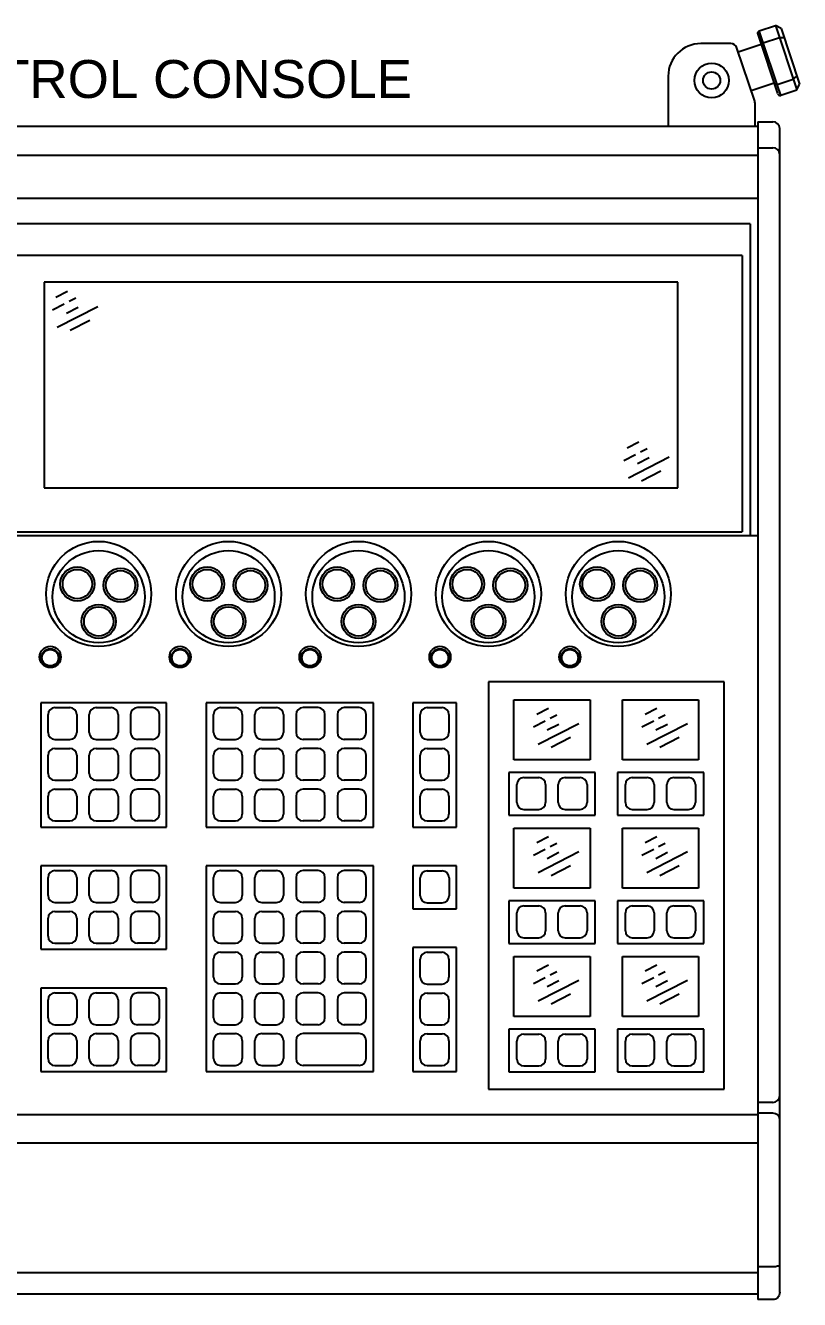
# Model space of a CAD drawing. Extents: x -49 to 275, y -8 to 142.
# Drawn here: x 199.24 to 213.28, y 18.79 to 41.89 of the extents above; entities that cross this region are included whole.
import ezdxf
from ezdxf.enums import TextEntityAlignment as Align

# ---------------------------------------------------------------- set-up
doc = ezdxf.new("R2010")
doc.units = 0
doc.header["$LTSCALE"] = 0.5
doc.header["$MEASUREMENT"] = 0
doc.layers.add('OBJECT', color=7, linetype='CONTINUOUS')
doc.layers.add('RISER', color=7, linetype='CONTINUOUS')
doc.styles.add('ARIAL', font='arial.ttf')

# ---------------------------------------------------------------- blocks, each defined once
blk = doc.blocks.new('*U73')
at = {"layer": 'RISER'}
for p, q in [((14.105, 12.264), (14.166, 12.08)), ((14.131, 12.323), (14.424, 12.42)), ((14.204, 12.105), (14.131, 12.323)), ((14.526, 12.364), (14.424, 12.42)), ((14.424, 12.42), (14.813, 11.252)), ((14.526, 12.364), (14.862, 11.356)), ((13.616, 12.092), (13.071, 12.092)), ((13.75, 11.945), (14.165, 12.083)), ((14.166, 12.08), (14.409, 11.35)), ((14.204, 12.105), (14.167, 12.078)), ((14.204, 12.105), (14.497, 12.201)), ((14.455, 11.35), (14.204, 12.105)), ((14.497, 12.201), (14.579, 12.205)), ((14.049, 11.047), (13.728, 12.011)), ((13.842, 11.669), (13.843, 11.674)), ((12.48, 11.501), (12.48, 10.596)), ((14.402, 11.372), (13.987, 11.233)), ((14.409, 11.35), (14.465, 11.184)), ((14.455, 11.35), (14.409, 11.35)), ((14.455, 11.35), (14.748, 11.448)), ((14.521, 11.154), (14.455, 11.35)), ((14.748, 11.448), (14.814, 11.5)), ((14.813, 11.252), (14.862, 11.356)), ((14.521, 11.154), (14.814, 11.251)), ((14.055, 10.596), (14.055, 11.01)), ((14.108, 10.675), (14.108, -10.68)), ((14.108, 10.675), (14.377, 10.675)), ((-14.108, 10.596), (14.108, 10.596)), ((14.502, -10.55), (14.502, 10.55)), ((14.108, 10.201), (14.377, 10.201)), ((14.108, 10.062), (-14.108, 10.062)), ((14.108, 9.28), (-14.108, 9.28)), ((13.969, 8.824), (-13.95, 8.824)), ((13.969, 8.824), (13.969, 3.17)), ((13.819, 8.25), (-13.799, 8.25)), ((13.819, 8.25), (13.819, 3.238)), ((12.654, 7.765), (1.165, 7.765)), ((1.165, 7.765), (1.165, 4.034)), ((12.654, 4.034), (12.654, 7.765)), ((1.376, 7.491), (1.588, 7.6)), ((1.617, 7.419), (1.739, 7.481)), ((1.316, 7.264), (1.527, 7.372)), ((1.403, 6.947), (2.139, 7.325)), ((1.567, 7.205), (1.779, 7.314)), ((1.638, 6.893), (1.991, 7.075)), ((11.735, 4.763), (11.947, 4.871)), ((11.674, 4.535), (11.886, 4.644)), ((11.976, 4.69), (12.098, 4.753)), ((11.761, 4.219), (12.498, 4.597)), ((11.926, 4.477), (12.138, 4.586)), ((11.997, 4.165), (12.349, 4.346)), ((1.165, 4.034), (12.654, 4.034)), ((-13.799, 3.238), (13.819, 3.238)), ((-14.108, 3.17), (14.108, 3.17)), ((13.493, 0.518), (9.222, 0.518)), ((9.222, 0.518), (9.222, -6.868)), ((13.493, -6.868), (13.493, 0.518)), ((3.385, 0.136), (1.102, 0.136)), ((1.102, 0.136), (1.102, -2.113)), ((1.359, 0.051), (1.63, 0.051)), ((2.108, 0.051), (2.379, 0.051)), ((3.128, 0.051), (2.857, 0.051)), ((3.385, -2.113), (3.385, 0.136)), ((7.136, 0.136), (4.103, 0.136)), ((4.103, 0.136), (4.103, -2.113)), ((4.36, 0.051), (4.631, 0.051)), ((5.109, 0.051), (5.38, 0.051)), ((6.13, 0.051), (5.858, 0.051)), ((6.879, 0.051), (6.607, 0.051)), ((7.136, -2.113), (7.136, 0.136)), ((8.639, 0.136), (7.852, 0.136)), ((7.852, 0.136), (7.852, -2.113)), ((8.109, 0.051), (8.38, 0.051)), ((8.639, -2.113), (8.639, 0.136)), ((9.683, -0.894), (9.683, 0.193)), ((9.683, 0.193), (11.063, 0.193)), ((10.097, -0.069), (10.309, 0.04)), ((11.063, 0.193), (11.063, -0.894)), ((11.652, 0.193), (13.032, 0.193)), ((11.652, -0.894), (11.652, 0.193)), ((12.065, -0.069), (12.277, 0.04)), ((13.032, 0.193), (13.032, -0.894)), ((1.234, -0.402), (1.234, -0.074)), ((1.755, -0.074), (1.755, -0.402)), ((1.983, -0.402), (1.983, -0.074)), ((2.504, -0.074), (2.504, -0.402)), ((2.732, -0.074), (2.732, -0.402)), ((3.253, -0.402), (3.253, -0.074)), ((4.235, -0.402), (4.235, -0.074)), ((4.756, -0.074), (4.756, -0.402)), ((4.984, -0.402), (4.984, -0.074)), ((5.505, -0.074), (5.505, -0.402)), ((5.733, -0.074), (5.733, -0.402)), ((6.255, -0.402), (6.255, -0.074)), ((6.482, -0.074), (6.482, -0.402)), ((7.004, -0.402), (7.004, -0.074)), ((7.984, -0.402), (7.984, -0.074)), ((8.505, -0.074), (8.505, -0.402)), ((10.036, -0.296), (10.248, -0.187)), ((10.338, -0.141), (10.46, -0.078)), ((12.005, -0.296), (12.217, -0.187)), ((12.307, -0.141), (12.428, -0.078)), ((10.123, -0.612), (10.86, -0.234)), ((10.288, -0.354), (10.5, -0.246)), ((12.092, -0.612), (12.828, -0.234)), ((12.256, -0.354), (12.468, -0.246)), ((1.359, -0.527), (1.63, -0.527)), ((1.359, -0.688), (1.63, -0.688)), ((2.108, -0.527), (2.379, -0.527)), ((2.108, -0.688), (2.379, -0.688)), ((3.128, -0.527), (2.857, -0.527)), ((3.128, -0.688), (2.857, -0.688)), ((4.36, -0.527), (4.631, -0.527)), ((4.36, -0.688), (4.631, -0.688)), ((5.109, -0.527), (5.38, -0.527)), ((5.109, -0.688), (5.38, -0.688)), ((6.13, -0.527), (5.858, -0.527)), ((6.13, -0.688), (5.858, -0.688)), ((6.879, -0.527), (6.607, -0.527)), ((6.879, -0.688), (6.607, -0.688)), ((8.109, -0.527), (8.38, -0.527)), ((8.109, -0.688), (8.38, -0.688)), ((10.358, -0.666), (10.711, -0.485)), ((12.327, -0.666), (12.68, -0.485)), ((1.234, -1.141), (1.234, -0.813)), ((1.755, -0.813), (1.755, -1.141)), ((1.983, -1.141), (1.983, -0.813)), ((2.504, -0.813), (2.504, -1.141)), ((2.732, -0.813), (2.732, -1.141)), ((3.253, -1.141), (3.253, -0.813)), ((4.235, -1.141), (4.235, -0.813)), ((4.756, -0.813), (4.756, -1.141)), ((4.984, -1.141), (4.984, -0.813)), ((5.505, -0.813), (5.505, -1.141)), ((5.733, -0.813), (5.733, -1.141)), ((6.255, -1.141), (6.255, -0.813)), ((6.482, -0.813), (6.482, -1.141)), ((7.004, -1.141), (7.004, -0.813)), ((7.984, -1.141), (7.984, -0.813)), ((8.505, -0.813), (8.505, -1.141)), ((11.063, -0.894), (9.683, -0.894)), ((13.032, -0.894), (11.652, -0.894)), ((11.156, -1.126), (9.591, -1.126)), ((9.591, -1.126), (9.591, -1.901)), ((11.156, -1.901), (11.156, -1.126)), ((13.124, -1.126), (11.559, -1.126)), ((11.559, -1.126), (11.559, -1.901)), ((13.124, -1.901), (13.124, -1.126)), ((1.359, -1.266), (1.63, -1.266)), ((2.108, -1.266), (2.379, -1.266)), ((3.128, -1.266), (2.857, -1.266)), ((4.36, -1.266), (4.631, -1.266)), ((5.109, -1.266), (5.38, -1.266)), ((6.13, -1.266), (5.858, -1.266)), ((6.879, -1.266), (6.607, -1.266)), ((8.109, -1.266), (8.38, -1.266)), ((9.737, -1.668), (9.737, -1.341)), ((9.862, -1.216), (10.133, -1.216)), ((10.258, -1.341), (10.258, -1.668)), ((10.487, -1.668), (10.487, -1.341)), ((10.612, -1.216), (10.883, -1.216)), ((11.008, -1.341), (11.008, -1.668)), ((11.705, -1.668), (11.705, -1.341)), ((11.83, -1.216), (12.101, -1.216)), ((12.226, -1.341), (12.226, -1.668)), ((12.455, -1.668), (12.455, -1.341)), ((12.58, -1.216), (12.851, -1.216)), ((12.976, -1.341), (12.976, -1.668)), ((1.234, -1.879), (1.234, -1.552)), ((1.359, -1.427), (1.63, -1.427)), ((1.755, -1.552), (1.755, -1.879)), ((1.983, -1.879), (1.983, -1.552)), ((2.108, -1.427), (2.379, -1.427)), ((2.504, -1.552), (2.504, -1.879)), ((2.732, -1.552), (2.732, -1.879)), ((3.128, -1.427), (2.857, -1.427)), ((3.253, -1.879), (3.253, -1.552)), ((4.235, -1.879), (4.235, -1.552)), ((4.36, -1.427), (4.631, -1.427)), ((4.756, -1.552), (4.756, -1.879)), ((4.984, -1.879), (4.984, -1.552)), ((5.109, -1.427), (5.38, -1.427)), ((5.505, -1.552), (5.505, -1.879)), ((5.733, -1.552), (5.733, -1.879)), ((6.13, -1.427), (5.858, -1.427)), ((6.255, -1.879), (6.255, -1.552)), ((6.482, -1.552), (6.482, -1.879)), ((6.879, -1.427), (6.607, -1.427)), ((7.004, -1.879), (7.004, -1.552)), ((7.984, -1.879), (7.984, -1.552)), ((8.109, -1.427), (8.38, -1.427)), ((8.505, -1.552), (8.505, -1.879)), ((9.862, -1.793), (10.133, -1.793)), ((10.612, -1.793), (10.883, -1.793)), ((11.83, -1.793), (12.101, -1.793)), ((12.58, -1.793), (12.851, -1.793)), ((1.359, -2.004), (1.63, -2.004)), ((2.108, -2.004), (2.379, -2.004)), ((3.128, -2.004), (2.857, -2.004)), ((4.36, -2.004), (4.631, -2.004)), ((5.109, -2.004), (5.38, -2.004)), ((6.13, -2.004), (5.858, -2.004)), ((6.879, -2.004), (6.607, -2.004)), ((8.109, -2.004), (8.38, -2.004)), ((9.591, -1.901), (11.156, -1.901)), ((11.559, -1.901), (13.124, -1.901)), ((1.102, -2.113), (3.385, -2.113)), ((4.103, -2.113), (7.136, -2.113)), ((7.852, -2.113), (8.639, -2.113)), ((9.683, -2.133), (11.063, -2.133)), ((9.683, -3.22), (9.683, -2.133)), ((10.097, -2.395), (10.309, -2.286)), ((11.063, -2.133), (11.063, -3.22)), ((11.652, -2.133), (13.032, -2.133)), ((11.652, -3.22), (11.652, -2.133)), ((12.065, -2.395), (12.277, -2.286)), ((13.032, -2.133), (13.032, -3.22)), ((10.036, -2.622), (10.248, -2.514)), ((10.338, -2.467), (10.46, -2.405)), ((12.005, -2.622), (12.217, -2.514)), ((12.307, -2.467), (12.428, -2.405)), ((10.123, -2.939), (10.86, -2.56)), ((10.288, -2.681), (10.5, -2.572)), ((12.092, -2.939), (12.828, -2.56)), ((12.256, -2.681), (12.468, -2.572)), ((3.385, -2.819), (1.102, -2.819)), ((1.102, -2.819), (1.102, -4.329)), ((1.359, -2.904), (1.63, -2.904)), ((2.108, -2.904), (2.379, -2.904)), ((3.128, -2.904), (2.857, -2.904)), ((3.385, -4.329), (3.385, -2.819)), ((7.136, -2.819), (4.103, -2.819)), ((4.103, -2.819), (4.103, -6.545)), ((4.36, -2.904), (4.631, -2.904)), ((5.109, -2.904), (5.38, -2.904)), ((6.13, -2.904), (5.858, -2.904)), ((6.879, -2.904), (6.607, -2.904)), ((7.136, -6.545), (7.136, -2.819)), ((8.639, -2.819), (7.852, -2.819)), ((7.852, -2.819), (7.852, -3.594)), ((8.11, -2.909), (8.381, -2.909)), ((8.639, -3.594), (8.639, -2.819)), ((10.358, -2.992), (10.711, -2.811)), ((12.327, -2.992), (12.68, -2.811)), ((1.234, -3.357), (1.234, -3.029)), ((1.755, -3.029), (1.755, -3.357)), ((1.983, -3.357), (1.983, -3.029)), ((2.504, -3.029), (2.504, -3.357)), ((2.732, -3.029), (2.732, -3.357)), ((3.253, -3.357), (3.253, -3.029)), ((4.235, -3.357), (4.235, -3.029)), ((4.756, -3.029), (4.756, -3.357)), ((4.984, -3.357), (4.984, -3.029)), ((5.505, -3.029), (5.505, -3.357)), ((5.733, -3.029), (5.733, -3.357)), ((6.255, -3.357), (6.255, -3.029)), ((6.482, -3.029), (6.482, -3.357)), ((7.004, -3.357), (7.004, -3.029)), ((7.985, -3.361), (7.985, -3.034)), ((8.506, -3.034), (8.506, -3.361)), ((11.063, -3.22), (9.683, -3.22)), ((13.032, -3.22), (11.652, -3.22)), ((11.156, -3.452), (9.591, -3.452)), ((9.591, -3.452), (9.591, -4.228)), ((11.156, -4.228), (11.156, -3.452)), ((13.124, -3.452), (11.559, -3.452)), ((11.559, -3.452), (11.559, -4.228)), ((13.124, -4.228), (13.124, -3.452)), ((1.359, -3.482), (1.63, -3.482)), ((1.359, -3.642), (1.63, -3.642)), ((2.108, -3.482), (2.379, -3.482)), ((2.108, -3.642), (2.379, -3.642)), ((3.128, -3.482), (2.857, -3.482)), ((3.128, -3.642), (2.857, -3.642)), ((4.36, -3.482), (4.631, -3.482)), ((4.36, -3.642), (4.631, -3.642)), ((5.109, -3.482), (5.38, -3.482)), ((5.109, -3.642), (5.38, -3.642)), ((6.13, -3.482), (5.858, -3.482)), ((6.13, -3.642), (5.858, -3.642)), ((6.879, -3.482), (6.607, -3.482)), ((6.879, -3.642), (6.607, -3.642)), ((7.852, -3.594), (8.639, -3.594)), ((8.11, -3.486), (8.381, -3.486)), ((9.737, -3.995), (9.737, -3.667)), ((9.862, -3.542), (10.133, -3.542)), ((10.258, -3.667), (10.258, -3.995)), ((10.487, -3.995), (10.487, -3.667)), ((10.612, -3.542), (10.883, -3.542)), ((11.008, -3.667), (11.008, -3.995)), ((11.705, -3.995), (11.705, -3.667)), ((11.83, -3.542), (12.101, -3.542)), ((12.226, -3.667), (12.226, -3.995)), ((12.455, -3.995), (12.455, -3.667)), ((12.58, -3.542), (12.851, -3.542)), ((12.976, -3.667), (12.976, -3.995)), ((1.234, -4.095), (1.234, -3.767)), ((1.755, -3.767), (1.755, -4.095)), ((1.983, -4.095), (1.983, -3.767)), ((2.504, -3.767), (2.504, -4.095)), ((2.732, -3.767), (2.732, -4.095)), ((3.253, -4.095), (3.253, -3.767)), ((4.235, -4.095), (4.235, -3.767)), ((4.756, -3.767), (4.756, -4.095)), ((4.984, -4.095), (4.984, -3.767)), ((5.505, -3.767), (5.505, -4.095)), ((5.733, -3.767), (5.733, -4.095)), ((6.255, -4.095), (6.255, -3.767)), ((6.482, -3.767), (6.482, -4.095)), ((7.004, -4.095), (7.004, -3.767)), ((9.862, -4.12), (10.133, -4.12)), ((10.612, -4.12), (10.883, -4.12)), ((11.83, -4.12), (12.101, -4.12)), ((12.58, -4.12), (12.851, -4.12)), ((1.102, -4.329), (3.385, -4.329)), ((1.359, -4.22), (1.63, -4.22)), ((2.108, -4.22), (2.379, -4.22)), ((3.128, -4.22), (2.857, -4.22)), ((4.36, -4.22), (4.631, -4.22)), ((4.36, -4.381), (4.631, -4.381)), ((5.109, -4.22), (5.38, -4.22)), ((5.109, -4.381), (5.38, -4.381)), ((6.13, -4.22), (5.858, -4.22)), ((6.13, -4.381), (5.858, -4.381)), ((6.879, -4.22), (6.607, -4.22)), ((6.879, -4.381), (6.607, -4.381)), ((8.639, -4.3), (7.852, -4.3)), ((7.852, -4.3), (7.852, -6.549)), ((8.109, -4.385), (8.38, -4.385)), ((8.639, -6.549), (8.639, -4.3)), ((9.591, -4.228), (11.156, -4.228)), ((11.559, -4.228), (13.124, -4.228)), ((4.235, -4.834), (4.235, -4.506)), ((4.756, -4.506), (4.756, -4.834)), ((4.984, -4.834), (4.984, -4.506)), ((5.505, -4.506), (5.505, -4.834)), ((5.733, -4.506), (5.733, -4.834)), ((6.255, -4.834), (6.255, -4.506)), ((6.482, -4.506), (6.482, -4.834)), ((7.004, -4.834), (7.004, -4.506)), ((7.984, -4.838), (7.984, -4.51)), ((8.505, -4.51), (8.505, -4.838)), ((9.683, -4.459), (11.063, -4.459)), ((9.683, -5.547), (9.683, -4.459)), ((10.097, -4.721), (10.309, -4.612)), ((11.063, -4.459), (11.063, -5.547)), ((11.652, -4.459), (13.032, -4.459)), ((11.652, -5.547), (11.652, -4.459)), ((12.065, -4.721), (12.277, -4.612)), ((13.032, -4.459), (13.032, -5.547)), ((10.036, -4.949), (10.248, -4.84)), ((10.338, -4.794), (10.46, -4.731)), ((12.005, -4.949), (12.217, -4.84)), ((12.307, -4.794), (12.428, -4.731)), ((3.385, -5.037), (1.102, -5.037)), ((1.102, -5.037), (1.102, -6.547)), ((3.385, -6.547), (3.385, -5.037)), ((4.36, -4.959), (4.631, -4.959)), ((5.109, -4.959), (5.38, -4.959)), ((6.13, -4.959), (5.858, -4.959)), ((6.879, -4.959), (6.607, -4.959)), ((8.109, -4.963), (8.38, -4.963)), ((10.123, -5.265), (10.86, -4.887)), ((10.288, -5.007), (10.5, -4.898)), ((12.092, -5.265), (12.828, -4.887)), ((12.256, -5.007), (12.468, -4.898)), ((1.234, -5.574), (1.234, -5.247)), ((1.359, -5.122), (1.63, -5.122)), ((1.755, -5.247), (1.755, -5.574)), ((1.983, -5.574), (1.983, -5.247)), ((2.108, -5.122), (2.379, -5.122)), ((2.504, -5.247), (2.504, -5.574)), ((2.732, -5.247), (2.732, -5.574)), ((3.128, -5.122), (2.857, -5.122)), ((3.253, -5.574), (3.253, -5.247)), ((4.235, -5.572), (4.235, -5.245)), ((4.36, -5.12), (4.631, -5.12)), ((4.756, -5.245), (4.756, -5.572)), ((4.984, -5.572), (4.984, -5.245)), ((5.109, -5.12), (5.38, -5.12)), ((5.505, -5.245), (5.505, -5.572)), ((5.733, -5.245), (5.733, -5.572)), ((6.13, -5.12), (5.858, -5.12)), ((6.255, -5.572), (6.255, -5.245)), ((6.482, -5.245), (6.482, -5.572)), ((6.879, -5.12), (6.607, -5.12)), ((7.004, -5.572), (7.004, -5.245)), ((7.984, -5.576), (7.984, -5.249)), ((8.109, -5.124), (8.38, -5.124)), ((8.505, -5.249), (8.505, -5.576)), ((10.358, -5.319), (10.711, -5.138)), ((12.327, -5.319), (12.68, -5.138)), ((1.359, -5.699), (1.63, -5.699)), ((2.108, -5.699), (2.379, -5.699)), ((3.128, -5.699), (2.857, -5.699)), ((4.36, -5.697), (4.631, -5.697)), ((5.109, -5.697), (5.38, -5.697)), ((6.13, -5.697), (5.858, -5.697)), ((6.879, -5.697), (6.607, -5.697)), ((8.109, -5.701), (8.38, -5.701)), ((11.063, -5.547), (9.683, -5.547)), ((13.032, -5.547), (11.652, -5.547)), ((1.234, -6.313), (1.234, -5.985)), ((1.359, -5.86), (1.63, -5.86)), ((1.755, -5.985), (1.755, -6.313)), ((1.983, -6.313), (1.983, -5.985)), ((2.108, -5.86), (2.379, -5.86)), ((2.504, -5.985), (2.504, -6.313)), ((2.732, -5.985), (2.732, -6.313)), ((3.128, -5.86), (2.857, -5.86)), ((3.253, -6.313), (3.253, -5.985)), ((4.235, -6.311), (4.235, -5.983)), ((4.36, -5.858), (4.631, -5.858)), ((4.756, -5.983), (4.756, -6.311)), ((4.984, -6.311), (4.984, -5.983)), ((5.109, -5.858), (5.38, -5.858)), ((5.505, -5.983), (5.505, -6.311)), ((5.733, -5.983), (5.733, -6.311)), ((6.879, -5.858), (5.858, -5.858)), ((7.004, -6.311), (7.004, -5.983)), ((7.984, -6.315), (7.984, -5.987)), ((8.109, -5.862), (8.38, -5.862)), ((8.505, -5.987), (8.505, -6.315)), ((11.156, -5.778), (9.591, -5.778)), ((9.591, -5.778), (9.591, -6.554)), ((9.737, -6.321), (9.737, -5.993)), ((9.862, -5.868), (10.133, -5.868)), ((10.258, -5.993), (10.258, -6.321)), ((10.487, -6.321), (10.487, -5.993)), ((10.612, -5.868), (10.883, -5.868)), ((11.008, -5.993), (11.008, -6.321)), ((11.156, -6.554), (11.156, -5.778)), ((13.124, -5.778), (11.559, -5.778)), ((11.559, -5.778), (11.559, -6.554)), ((11.705, -6.321), (11.705, -5.993)), ((11.83, -5.868), (12.101, -5.868)), ((12.226, -5.993), (12.226, -6.321)), ((12.455, -6.321), (12.455, -5.993)), ((12.58, -5.868), (12.851, -5.868)), ((12.976, -5.993), (12.976, -6.321)), ((13.124, -6.554), (13.124, -5.778)), ((1.359, -6.438), (1.63, -6.438)), ((2.108, -6.438), (2.379, -6.438)), ((3.128, -6.438), (2.857, -6.438)), ((4.36, -6.436), (4.631, -6.436)), ((5.109, -6.436), (5.38, -6.436)), ((6.879, -6.436), (5.858, -6.436)), ((8.109, -6.44), (8.38, -6.44)), ((9.862, -6.446), (10.133, -6.446)), ((10.612, -6.446), (10.883, -6.446)), ((11.83, -6.446), (12.101, -6.446)), ((12.58, -6.446), (12.851, -6.446)), ((1.102, -6.547), (3.385, -6.547)), ((4.103, -6.545), (7.136, -6.545)), ((7.852, -6.549), (8.639, -6.549)), ((9.591, -6.554), (11.156, -6.554)), ((11.559, -6.554), (13.124, -6.554)), ((9.222, -6.868), (13.493, -6.868)), ((14.377, -7.107), (14.108, -7.107)), ((-14.108, -7.324), (14.108, -7.324)), ((14.377, -7.304), (14.108, -7.304)), ((14.108, -7.844), (-14.108, -7.844)), ((14.377, -10.088), (14.108, -10.088)), ((14.108, -10.195), (-14.108, -10.195)), ((-14.108, -10.576), (14.108, -10.576)), ((14.377, -10.68), (14.108, -10.68))]:
    blk.add_line(p, q, dxfattribs=at)
at = {"layer": 'RISER', "flags": 128}
blk.add_lwpolyline([(14.502, -10.053), (14.499, -10.06), (14.492, -10.067), (14.481, -10.073), (14.465, -10.078), (14.446, -10.082), (14.425, -10.086), (14.401, -10.088), (14.377, -10.088)], dxfattribs=at)
at = {"layer": 'RISER'}
for centre, radius in [((13.268, 11.423), 0.313), ((13.268, 11.423), 0.156), ((2.153, 2.113), 0.953), ((4.509, 2.113), 0.953), ((6.865, 2.113), 0.953), ((9.221, 2.113), 0.953), ((11.576, 2.113), 0.953), ((2.152, 2.062), 0.836), ((4.508, 2.062), 0.836), ((6.864, 2.062), 0.836), ((9.22, 2.062), 0.836), ((11.576, 2.062), 0.836), ((1.766, 2.293), 0.309), ((1.766, 2.293), 0.266), ((2.55, 2.27), 0.309), ((4.122, 2.293), 0.309), ((4.122, 2.293), 0.266), ((4.906, 2.27), 0.309), ((6.478, 2.293), 0.309), ((6.478, 2.293), 0.266), ((7.262, 2.27), 0.309), ((8.834, 2.293), 0.309), ((8.834, 2.293), 0.266), ((9.618, 2.27), 0.309), ((11.19, 2.293), 0.309), ((11.19, 2.293), 0.266), ((11.974, 2.27), 0.309), ((2.55, 2.27), 0.266), ((4.906, 2.27), 0.266), ((7.262, 2.27), 0.266), ((9.618, 2.27), 0.266), ((11.974, 2.27), 0.266), ((2.153, 1.614), 0.309), ((2.153, 1.614), 0.266), ((4.509, 1.614), 0.309), ((4.509, 1.614), 0.266), ((6.865, 1.614), 0.309), ((6.865, 1.614), 0.266), ((9.221, 1.614), 0.309), ((9.221, 1.614), 0.266), ((11.577, 1.614), 0.309), ((11.577, 1.614), 0.266), ((1.274, 0.971), 0.193), ((3.63, 0.971), 0.193), ((5.986, 0.971), 0.193), ((8.342, 0.971), 0.193), ((10.698, 0.971), 0.193), ((1.274, 0.956), 0.163), ((1.274, 0.956), 0.149), ((3.63, 0.956), 0.163), ((3.63, 0.956), 0.149), ((5.986, 0.956), 0.163), ((5.986, 0.956), 0.149), ((8.342, 0.956), 0.163), ((8.342, 0.956), 0.149), ((10.698, 0.956), 0.163), ((10.698, 0.956), 0.149)]:
    blk.add_circle(centre, radius, dxfattribs=at)
for centre, radius, start, end in [((14.148, 12.28), 0.0458, 111.0328, 200.1928), ((13.071, 11.501), 0.591, 90, 180), ((13.616, 11.974), 0.118, 18.4349, 90), ((14.508, 11.197), 0.0454, 197.0226, 286.4302), ((13.937, 11.01), 0.118, 0, 18.4349), ((14.377, 10.55), 0.125, 0, 90), ((14.381, 10.08), 0.121, 2.2456, 92.082), ((1.359, -0.074), 0.125, 90, 180), ((1.63, -0.074), 0.125, 0, 90), ((2.108, -0.074), 0.125, 90, 180), ((2.379, -0.074), 0.125, 0, 90), ((2.857, -0.074), 0.125, 90, 180), ((3.128, -0.074), 0.125, 360, 90), ((4.36, -0.074), 0.125, 90, 180), ((4.631, -0.074), 0.125, 0, 90), ((5.109, -0.074), 0.125, 90, 180), ((5.38, -0.074), 0.125, 0, 90), ((5.858, -0.074), 0.125, 90, 180), ((6.13, -0.074), 0.125, 360, 90), ((6.607, -0.074), 0.125, 90, 180), ((6.879, -0.074), 0.125, 360, 90), ((8.109, -0.074), 0.125, 90, 180), ((8.38, -0.074), 0.125, 0, 90), ((1.359, -0.402), 0.125, 180, 270), ((1.63, -0.402), 0.125, 270, 0), ((2.108, -0.402), 0.125, 180, 270), ((2.379, -0.402), 0.125, 270, 0), ((2.857, -0.402), 0.125, 180, 270), ((3.128, -0.402), 0.125, 270, 360), ((4.36, -0.402), 0.125, 180, 270), ((4.631, -0.402), 0.125, 270, 0), ((5.109, -0.402), 0.125, 180, 270), ((5.38, -0.402), 0.125, 270, 0), ((5.858, -0.402), 0.125, 180, 270), ((6.13, -0.402), 0.125, 270, 360), ((6.607, -0.402), 0.125, 180, 270), ((6.879, -0.402), 0.125, 270, 360), ((8.109, -0.402), 0.125, 180, 270), ((8.38, -0.402), 0.125, 270, 0), ((1.359, -0.813), 0.125, 90, 180), ((1.63, -0.813), 0.125, 0, 90), ((2.108, -0.813), 0.125, 90, 180), ((2.379, -0.813), 0.125, 0, 90), ((2.857, -0.813), 0.125, 90, 180), ((3.128, -0.813), 0.125, 360, 90), ((4.36, -0.813), 0.125, 90, 180), ((4.631, -0.813), 0.125, 0, 90), ((5.109, -0.813), 0.125, 90, 180), ((5.38, -0.813), 0.125, 0, 90), ((5.858, -0.813), 0.125, 90, 180), ((6.13, -0.813), 0.125, 360, 90), ((6.607, -0.813), 0.125, 90, 180), ((6.879, -0.813), 0.125, 360, 90), ((8.109, -0.813), 0.125, 90, 180), ((8.38, -0.813), 0.125, 0, 90), ((1.359, -1.141), 0.125, 180, 270), ((1.63, -1.141), 0.125, 270, 0), ((2.108, -1.141), 0.125, 180, 270), ((2.379, -1.141), 0.125, 270, 0), ((2.857, -1.141), 0.125, 180, 270), ((3.128, -1.141), 0.125, 270, 360), ((4.36, -1.141), 0.125, 180, 270), ((4.631, -1.141), 0.125, 270, 0), ((5.109, -1.141), 0.125, 180, 270), ((5.38, -1.141), 0.125, 270, 0), ((5.858, -1.141), 0.125, 180, 270), ((6.13, -1.141), 0.125, 270, 360), ((6.607, -1.141), 0.125, 180, 270), ((6.879, -1.141), 0.125, 270, 360), ((8.109, -1.141), 0.125, 180, 270), ((8.38, -1.141), 0.125, 270, 0), ((9.862, -1.341), 0.125, 90, 180), ((10.133, -1.341), 0.125, 0, 90), ((10.612, -1.341), 0.125, 90, 180), ((10.883, -1.341), 0.125, 0, 90), ((11.83, -1.341), 0.125, 90, 180), ((12.101, -1.341), 0.125, 0, 90), ((12.58, -1.341), 0.125, 90, 180), ((12.851, -1.341), 0.125, 0, 90), ((1.359, -1.552), 0.125, 90, 180), ((1.63, -1.552), 0.125, 0, 90), ((2.108, -1.552), 0.125, 90, 180), ((2.379, -1.552), 0.125, 0, 90), ((2.857, -1.552), 0.125, 90, 180), ((3.128, -1.552), 0.125, 360, 90), ((4.36, -1.552), 0.125, 90, 180), ((4.631, -1.552), 0.125, 0, 90), ((5.109, -1.552), 0.125, 90, 180), ((5.38, -1.552), 0.125, 0, 90), ((5.858, -1.552), 0.125, 90, 180), ((6.13, -1.552), 0.125, 360, 90), ((6.607, -1.552), 0.125, 90, 180), ((6.879, -1.552), 0.125, 360, 90), ((8.109, -1.552), 0.125, 90, 180), ((8.38, -1.552), 0.125, 0, 90), ((9.862, -1.668), 0.125, 180, 270), ((10.133, -1.668), 0.125, 270, 0), ((10.612, -1.668), 0.125, 180, 270), ((10.883, -1.668), 0.125, 270, 0), ((11.83, -1.668), 0.125, 180, 270), ((12.101, -1.668), 0.125, 270, 0), ((12.58, -1.668), 0.125, 180, 270), ((12.851, -1.668), 0.125, 270, 0), ((1.359, -1.879), 0.125, 180, 270), ((1.63, -1.879), 0.125, 270, 0), ((2.108, -1.879), 0.125, 180, 270), ((2.379, -1.879), 0.125, 270, 0), ((2.857, -1.879), 0.125, 180, 270), ((3.128, -1.879), 0.125, 270, 360), ((4.36, -1.879), 0.125, 180, 270), ((4.631, -1.879), 0.125, 270, 0), ((5.109, -1.879), 0.125, 180, 270), ((5.38, -1.879), 0.125, 270, 0), ((5.858, -1.879), 0.125, 180, 270), ((6.13, -1.879), 0.125, 270, 360), ((6.607, -1.879), 0.125, 180, 270), ((6.879, -1.879), 0.125, 270, 360), ((8.109, -1.879), 0.125, 180, 270), ((8.38, -1.879), 0.125, 270, 0), ((1.359, -3.029), 0.125, 90, 180), ((1.63, -3.029), 0.125, 0, 90), ((2.108, -3.029), 0.125, 90, 180), ((2.379, -3.029), 0.125, 0, 90), ((2.857, -3.029), 0.125, 90, 180), ((3.128, -3.029), 0.125, 360, 90), ((4.36, -3.029), 0.125, 90, 180), ((4.631, -3.029), 0.125, 0, 90), ((5.109, -3.029), 0.125, 90, 180), ((5.38, -3.029), 0.125, 0, 90), ((5.858, -3.029), 0.125, 90, 180), ((6.13, -3.029), 0.125, 360, 90), ((6.607, -3.029), 0.125, 90, 180), ((6.879, -3.029), 0.125, 360, 90), ((8.11, -3.034), 0.125, 90, 180), ((8.381, -3.034), 0.125, 0, 90), ((1.359, -3.357), 0.125, 180, 270), ((1.63, -3.357), 0.125, 270, 0), ((2.108, -3.357), 0.125, 180, 270), ((2.379, -3.357), 0.125, 270, 0), ((2.857, -3.357), 0.125, 180, 270), ((3.128, -3.357), 0.125, 270, 360), ((4.36, -3.357), 0.125, 180, 270), ((4.631, -3.357), 0.125, 270, 0), ((5.109, -3.357), 0.125, 180, 270), ((5.38, -3.357), 0.125, 270, 0), ((5.858, -3.357), 0.125, 180, 270), ((6.13, -3.357), 0.125, 270, 360), ((6.607, -3.357), 0.125, 180, 270), ((6.879, -3.357), 0.125, 270, 360), ((8.11, -3.361), 0.125, 180, 270), ((8.381, -3.361), 0.125, 270, 0), ((1.359, -3.767), 0.125, 90, 180), ((1.63, -3.767), 0.125, 0, 90), ((2.108, -3.767), 0.125, 90, 180), ((2.379, -3.767), 0.125, 0, 90), ((2.857, -3.767), 0.125, 90, 180), ((3.128, -3.767), 0.125, 360, 90), ((4.36, -3.767), 0.125, 90, 180), ((4.631, -3.767), 0.125, 0, 90), ((5.109, -3.767), 0.125, 90, 180), ((5.38, -3.767), 0.125, 0, 90), ((5.858, -3.767), 0.125, 90, 180), ((6.13, -3.767), 0.125, 360, 90), ((6.607, -3.767), 0.125, 90, 180), ((6.879, -3.767), 0.125, 360, 90), ((9.862, -3.667), 0.125, 90, 180), ((10.133, -3.667), 0.125, 0, 90), ((10.612, -3.667), 0.125, 90, 180), ((10.883, -3.667), 0.125, 0, 90), ((11.83, -3.667), 0.125, 90, 180), ((12.101, -3.667), 0.125, 0, 90), ((12.58, -3.667), 0.125, 90, 180), ((12.851, -3.667), 0.125, 0, 90), ((1.359, -4.095), 0.125, 180, 270), ((1.63, -4.095), 0.125, 270, 0), ((2.108, -4.095), 0.125, 180, 270), ((2.379, -4.095), 0.125, 270, 0), ((2.857, -4.095), 0.125, 180, 270), ((3.128, -4.095), 0.125, 270, 360), ((4.36, -4.095), 0.125, 180, 270), ((4.631, -4.095), 0.125, 270, 0), ((5.109, -4.095), 0.125, 180, 270), ((5.38, -4.095), 0.125, 270, 0), ((5.858, -4.095), 0.125, 180, 270), ((6.13, -4.095), 0.125, 270, 360), ((6.607, -4.095), 0.125, 180, 270), ((6.879, -4.095), 0.125, 270, 360), ((9.862, -3.995), 0.125, 180, 270), ((10.133, -3.995), 0.125, 270, 0), ((10.612, -3.995), 0.125, 180, 270), ((10.883, -3.995), 0.125, 270, 0), ((11.83, -3.995), 0.125, 180, 270), ((12.101, -3.995), 0.125, 270, 0), ((12.58, -3.995), 0.125, 180, 270), ((12.851, -3.995), 0.125, 270, 0), ((4.36, -4.506), 0.125, 90, 180), ((4.631, -4.506), 0.125, 0, 90), ((5.109, -4.506), 0.125, 90, 180), ((5.38, -4.506), 0.125, 0, 90), ((5.858, -4.506), 0.125, 90, 180), ((6.13, -4.506), 0.125, 360, 90), ((6.607, -4.506), 0.125, 90, 180), ((6.879, -4.506), 0.125, 360, 90), ((8.109, -4.51), 0.125, 90, 180), ((8.38, -4.51), 0.125, 0, 90), ((4.36, -4.834), 0.125, 180, 270), ((4.631, -4.834), 0.125, 270, 0), ((5.109, -4.834), 0.125, 180, 270), ((5.38, -4.834), 0.125, 270, 0), ((5.858, -4.834), 0.125, 180, 270), ((6.13, -4.834), 0.125, 270, 360), ((6.607, -4.834), 0.125, 180, 270), ((6.879, -4.834), 0.125, 270, 360), ((8.109, -4.838), 0.125, 180, 270), ((8.38, -4.838), 0.125, 270, 0), ((1.359, -5.247), 0.125, 90, 180), ((1.63, -5.247), 0.125, 0, 90), ((2.108, -5.247), 0.125, 90, 180), ((2.379, -5.247), 0.125, 0, 90), ((2.857, -5.247), 0.125, 90, 180), ((3.128, -5.247), 0.125, 360, 90), ((4.36, -5.245), 0.125, 90, 180), ((4.631, -5.245), 0.125, 0, 90), ((5.109, -5.245), 0.125, 90, 180), ((5.38, -5.245), 0.125, 0, 90), ((5.858, -5.245), 0.125, 90, 180), ((6.13, -5.245), 0.125, 360, 90), ((6.607, -5.245), 0.125, 90, 180), ((6.879, -5.245), 0.125, 360, 90), ((8.109, -5.249), 0.125, 90, 180), ((8.38, -5.249), 0.125, 0, 90), ((1.359, -5.574), 0.125, 180, 270), ((1.63, -5.574), 0.125, 270, 0), ((2.108, -5.574), 0.125, 180, 270), ((2.379, -5.574), 0.125, 270, 0), ((2.857, -5.574), 0.125, 180, 270), ((3.128, -5.574), 0.125, 270, 360), ((4.36, -5.572), 0.125, 180, 270), ((4.631, -5.572), 0.125, 270, 0), ((5.109, -5.572), 0.125, 180, 270), ((5.38, -5.572), 0.125, 270, 0), ((5.858, -5.572), 0.125, 180, 270), ((6.13, -5.572), 0.125, 270, 360), ((6.607, -5.572), 0.125, 180, 270), ((6.879, -5.572), 0.125, 270, 360), ((8.109, -5.576), 0.125, 180, 270), ((8.38, -5.576), 0.125, 270, 0), ((1.359, -5.985), 0.125, 90, 180), ((1.63, -5.985), 0.125, 0, 90), ((2.108, -5.985), 0.125, 90, 180), ((2.379, -5.985), 0.125, 0, 90), ((2.857, -5.985), 0.125, 90, 180), ((3.128, -5.985), 0.125, 360, 90), ((4.36, -5.983), 0.125, 90, 180), ((4.631, -5.983), 0.125, 0, 90), ((5.109, -5.983), 0.125, 90, 180), ((5.38, -5.983), 0.125, 0, 90), ((5.858, -5.983), 0.125, 90, 180), ((6.879, -5.983), 0.125, 360, 90), ((8.109, -5.987), 0.125, 90, 180), ((8.38, -5.987), 0.125, 0, 90), ((9.862, -5.993), 0.125, 90, 180), ((10.133, -5.993), 0.125, 0, 90), ((10.612, -5.993), 0.125, 90, 180), ((10.883, -5.993), 0.125, 0, 90), ((11.83, -5.993), 0.125, 90, 180), ((12.101, -5.993), 0.125, 0, 90), ((12.58, -5.993), 0.125, 90, 180), ((12.851, -5.993), 0.125, 0, 90), ((1.359, -6.313), 0.125, 180, 270), ((1.63, -6.313), 0.125, 270, 0), ((2.108, -6.313), 0.125, 180, 270), ((2.379, -6.313), 0.125, 270, 0), ((2.857, -6.313), 0.125, 180, 270), ((3.128, -6.313), 0.125, 270, 360), ((4.36, -6.311), 0.125, 180, 270), ((4.631, -6.311), 0.125, 270, 0), ((5.109, -6.311), 0.125, 180, 270), ((5.38, -6.311), 0.125, 270, 0), ((5.858, -6.311), 0.125, 180, 270), ((6.879, -6.311), 0.125, 270, 360), ((8.109, -6.315), 0.125, 180, 270), ((8.38, -6.315), 0.125, 270, 0), ((9.862, -6.321), 0.125, 180, 270), ((10.133, -6.321), 0.125, 270, 0), ((10.612, -6.321), 0.125, 180, 270), ((10.883, -6.321), 0.125, 270, 0), ((11.83, -6.321), 0.125, 180, 270), ((12.101, -6.321), 0.125, 270, 0), ((12.58, -6.321), 0.125, 180, 270), ((12.851, -6.321), 0.125, 270, 0), ((14.377, -6.982), 0.125, 270, 0), ((14.383, -7.423), 0.119, 3.2138, 92.8882)]:
    blk.add_arc(centre, radius, start, end, dxfattribs=at)
at = {"layer": 'RISER', "extrusion": (0, 0, -1)}
blk.add_ellipse((14.377, -10.55), major_axis=(0, 0.131), ratio=0.956154, start_param=1.570796, end_param=3.141593, dxfattribs=at)
at = {"layer": 'RISER', "color": 1, "insert": (0.017, 11.096), "char_height": 0.6875, "attachment_point": 8, "style": 'ARIAL'}
blk.add_mtext('STAGE HOG CONTROL CONSOLE', dxfattribs=at)
at = {"layer": 'RISER', "color": 1, "style": 'ARIAL'}
blk.add_attdef('STATIONID', text='', height=0.688, dxfattribs=at).set_placement((0.017, 12.196), align=Align.CENTER)
blk.add_attdef('DRAWINGREF', text='', height=0.688, dxfattribs=at).set_placement((-0.017, -11.076), align=Align.TOP_CENTER)

msp = doc.modelspace()

# ---------------------------------------------------------------- block references
at = {"layer": 'OBJECT'}
msp.add_blockref('*U73', (198.419, 29.466), dxfattribs=at)

doc.saveas('drawing.dxf')
